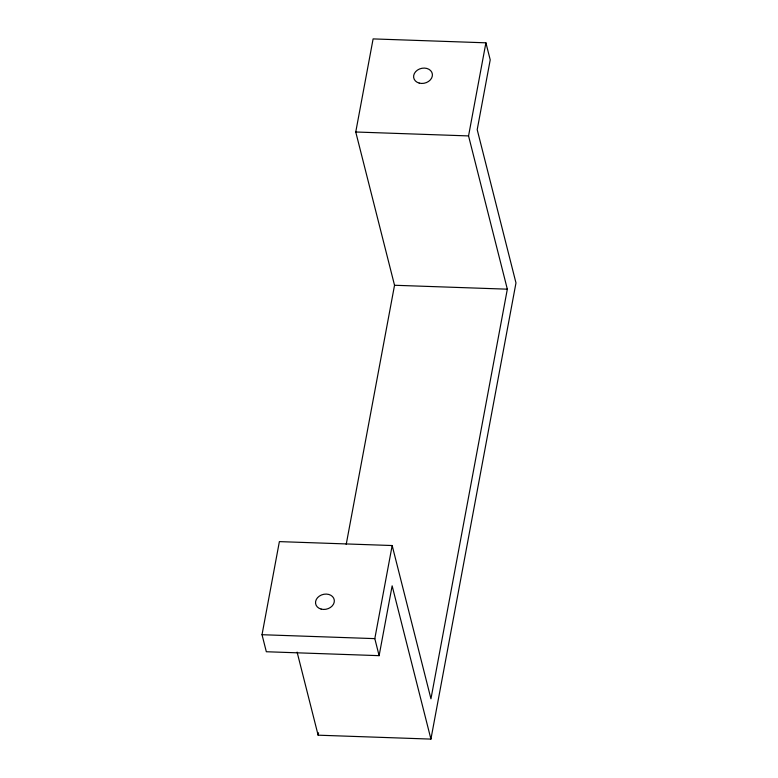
<?xml version="1.0" encoding="UTF-8"?>
<svg xmlns="http://www.w3.org/2000/svg" width="778" height="778" viewBox="0 0 778 778"><rect width="100%" height="100%" fill="white"/><g stroke="black" fill="none" stroke-linecap="round" stroke-linejoin="round"><path stroke-width="1.17" d="M297.108 652.12L318.124 735.181L430.924 739.1L392.141 585.834L379.119 655.66L266.329 651.74L262.021 634.712L279.38 541.614L392.17 545.534L430.954 698.8L507.334 289.173L468.55 135.917L485.91 42.819L373.109 38.9L355.75 131.997L394.534 285.263L346.21 544.405M318.124 735.181L318.572 732.798M379.119 655.66L374.811 638.631L392.17 545.534M430.924 739.1L515.979 282.929L477.206 129.673L490.218 59.848L485.91 42.819M355.75 131.997L468.55 135.917M394.534 285.263L507.334 289.173M262.021 634.712L374.811 638.631M321.129 609.096A9.521 7.556 -14.2 0 0 334.287 600.081A9.521 7.556 -14.2 0 0 319.359 596.104A9.521 7.556 -14.2 0 0 321.129 609.096M419.216 83.1A9.521 7.556 -14.2 0 0 432.364 74.095A9.521 7.556 -14.2 0 0 417.436 70.108A9.521 7.556 -14.2 0 0 419.216 83.1"/></g></svg>
